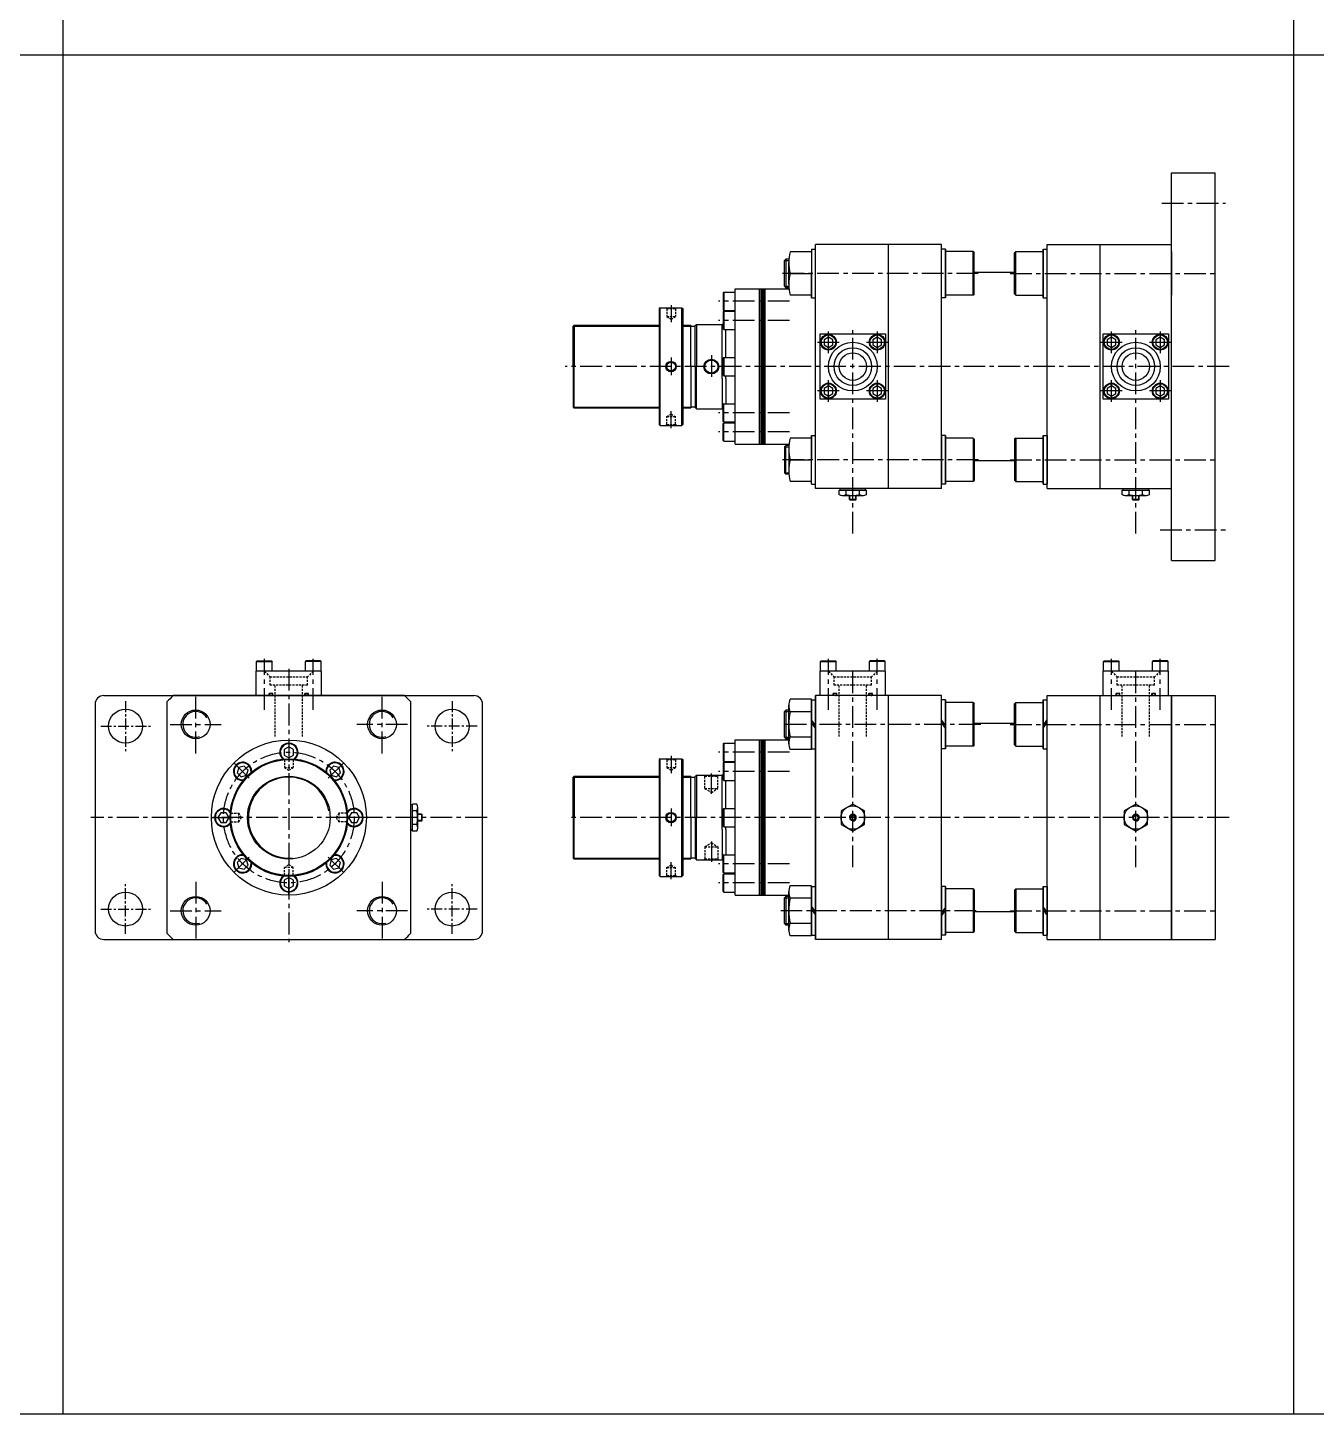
# Model space of a CAD drawing. Extents: x -819 to 9283, y 0 to 5329.
# Drawn here: x 2591 to 4071, y 0 to 1592 of the extents above; entities that cross this region are included whole.
import ezdxf

# ---------------------------------------------------------------- set-up
doc = ezdxf.new("R2010")
doc.units = 0
doc.header["$LTSCALE"] = 10
doc.header["$MEASUREMENT"] = 0
for name, pattern in [('CENTER', [2, 1.25, -0.25, 0.25, -0.25]), ('CENTERX2', [4, 2.5, -0.5, 0.5, -0.5]), ('HIDDEN', [0.375, 0.25, -0.125])]:
    doc.linetypes.add(name, pattern=pattern)
doc.layers.get('0').update_dxf_attribs({"linetype": 'CONTINUOUS'})
for name, color, linetype in [('CEN', 1, 'CENTERX2'), ('DIM', 2, 'CONTINUOUS'), ('ML', 7, 'CONTINUOUS')]:
    doc.layers.add(name, color=color, linetype=linetype)

msp = doc.modelspace()

# ---------------------------------------------------------------- linework, layer by layer
for p, q in [((2631.6, 0), (2631.6, 3163.8)), ((4044.8, 0), (4044.8, 3163.8)), ((9283.2, 1560.3), (0, 1560.3)), ((9283.2, 0), (0, 0))]:
    msp.add_line(p, q)
at = {"color": 7, "linetype": 'Continuous'}
for p, q in [((3522.7, 1055.8), (3522.7, 1060.9)), ((3522.7, 1060.9), (3529, 1060.9)), ((3523.7, 1060.9), (3523.7, 1062.9)), ((3523.7, 1062.9), (3552.9, 1062.9)), ((3525.9, 1054.9), (3550.7, 1054.9)), ((3529, 1060.9), (3553.9, 1060.9)), ((3530.5, 1055.8), (3530.5, 1060.9)), ((3534.3, 1055.1), (3534.3, 1055.1)), ((3534.3, 1050.4), (3534.3, 1054.9)), ((3542.3, 1050.4), (3542.3, 1054.9)), ((3546.1, 1055.8), (3546.1, 1060.9)), ((3552.9, 1060.9), (3552.9, 1062.9)), ((3553.9, 1055.8), (3553.9, 1060.9)), ((3847.7, 1055.8), (3847.7, 1060.9)), ((3847.7, 1060.9), (3854, 1060.9)), ((3848.7, 1060.9), (3848.7, 1062.9)), ((3848.7, 1062.9), (3877.9, 1062.9)), ((3850.9, 1054.9), (3875.7, 1054.9)), ((3854, 1060.9), (3878.9, 1060.9)), ((3855.5, 1055.8), (3855.5, 1060.9)), ((3859.3, 1055.1), (3859.3, 1055.1)), ((3859.3, 1050.4), (3859.3, 1054.9)), ((3867.3, 1050.4), (3867.3, 1054.9)), ((3871.1, 1055.8), (3871.1, 1060.9)), ((3877.9, 1060.9), (3877.9, 1062.9)), ((3878.9, 1055.8), (3878.9, 1060.9)), ((3534.3, 1050.4), (3534.8, 1049.9)), ((3542.3, 1050.4), (3534.3, 1050.4)), ((3534.8, 1049.9), (3541.8, 1049.9)), ((3542.3, 1050.4), (3541.8, 1049.9)), ((3859.3, 1050.4), (3859.8, 1049.9)), ((3867.3, 1050.4), (3859.3, 1050.4)), ((3859.8, 1049.9), (3866.8, 1049.9)), ((3867.3, 1050.4), (3866.8, 1049.9)), ((3037.6, 700.6), (3032.6, 700.6)), ((3032.6, 675.8), (3032.6, 700.6)), ((3030.6, 670.5), (3030.6, 699.6)), ((3032.6, 699.6), (3030.6, 699.6)), ((3037.6, 692.9), (3032.6, 692.9)), ((3038.6, 672.6), (3038.6, 697.5)), ((3043.1, 689.1), (3038.6, 689.1)), ((3043.1, 689.1), (3043.6, 688.6)), ((3043.1, 689.1), (3043.1, 681.1)), ((3043.6, 681.6), (3043.6, 688.6)), ((3032.6, 670.5), (3030.6, 670.5)), ((3037.6, 677.3), (3032.6, 677.3)), ((3032.6, 669.5), (3032.6, 675.8)), ((3037.6, 669.5), (3032.6, 669.5)), ((3038.3, 681.1), (3038.3, 681.1)), ((3043.1, 681.1), (3038.6, 681.1)), ((3043.1, 681.1), (3043.6, 681.6))]:
    msp.add_line(p, q, dxfattribs=at)
for points in [[(3524.8, 677.3), (3538.3, 669.5), (3551.8, 677.3), (3551.8, 692.9), (3538.3, 700.6), (3524.8, 692.9)], [(3849.8, 677.3), (3863.3, 669.5), (3876.8, 677.3), (3876.8, 692.9), (3863.3, 700.6), (3849.8, 692.9)], [(3536.8, 687.6), (3535.4, 685.1), (3536.8, 682.6), (3539.7, 682.6), (3541.2, 685.1), (3539.7, 687.6)], [(3861.8, 687.6), (3860.4, 685.1), (3861.8, 682.6), (3864.7, 682.6), (3866.2, 685.1), (3864.7, 687.6)]]:
    msp.add_lwpolyline(points, close=True, dxfattribs=at)
for centre, radius in [((3538.3, 685.1), 13.5), ((3538.3, 685.1), 3.5), ((3863.3, 685.1), 13.5), ((3863.3, 685.1), 3.5)]:
    msp.add_circle(centre, radius, dxfattribs=at)
for centre, radius, start, end in [((3525.9, 1060.5), 5.62, 235.6158, 270), ((3526.6, 1063.1), 8.22, 241.7006, 298.2994), ((3538.3, 1086.2), 31.3, 255.6172, 270.0141), ((3538.3, 1086.2), 31.3, 269.9859, 284.3828), ((3550, 1063.1), 8.22, 241.7006, 298.2994), ((3850.9, 1060.5), 5.62, 235.6158, 270), ((3851.6, 1063.1), 8.22, 241.7006, 298.2994), ((3863.3, 1086.2), 31.3, 255.6172, 270.0141), ((3863.3, 1086.2), 31.3, 269.9859, 284.3828), ((3875, 1063.1), 8.22, 241.7006, 298.2994), ((3030.4, 696.7), 8.22, 331.7006, 28.2994), ((3007.2, 685.1), 31.3, 359.9859, 14.3828), ((3007.2, 685), 31.3, 345.6172, 0.0141), ((3030.4, 673.4), 8.22, 331.7006, 28.2994), ((3033, 672.6), 5.62, 325.6158, 0)]:
    msp.add_arc(centre, radius, start, end, dxfattribs=at)
at = {"layer": 'CEN'}
for p, q in [((3893.1, 1390.4), (3966.2, 1390.4)), ((3682.4, 1309.9), (3455.8, 1309.9)), ((3718.8, 1309.9), (3958.3, 1309.9)), ((3329.5, 1273.6), (3329.5, 1254)), ((3465.5, 1277.9), (3384.1, 1277.9)), ((3465.5, 1255.9), (3384.1, 1255.9)), ((3510.3, 1218.4), (3510.3, 1243.3)), ((3538.3, 1011.1), (3538.3, 1244.6)), ((3566.3, 1243.3), (3566.3, 1218.4)), ((3835.3, 1218.4), (3835.3, 1243.3)), ((3863.3, 1011.1), (3863.3, 1244.6)), ((3891.3, 1243.3), (3891.3, 1218.4)), ((3497.8, 1230.9), (3522.7, 1230.9)), ((3553.8, 1230.9), (3578.7, 1230.9)), ((3822.8, 1230.9), (3847.7, 1230.9)), ((3878.8, 1230.9), (3903.7, 1230.9)), ((3329.5, 1213.4), (3329.5, 1193.1)), ((3375.8, 1216), (3375.8, 1189.7)), ((3970.3, 1202.9), (3208.1, 1202.9)), ((3510.3, 1162.4), (3510.3, 1187.3)), ((3566.3, 1187.3), (3566.3, 1162.4)), ((3835.3, 1162.4), (3835.3, 1187.3)), ((3891.3, 1187.3), (3891.3, 1162.4)), ((3522.7, 1174.9), (3497.8, 1174.9)), ((3578.7, 1174.9), (3553.8, 1174.9)), ((3847.7, 1174.9), (3822.8, 1174.9)), ((3903.7, 1174.9), (3878.8, 1174.9)), ((3329.5, 1132.1), (3329.5, 1151.7)), ((3465.5, 1149.8), (3384.1, 1149.8)), ((3465.5, 1127.9), (3384.1, 1127.9)), ((3682.5, 1095.9), (3455.8, 1095.9)), ((3718.8, 1095.9), (3958.3, 1095.9)), ((3891.1, 1015.4), (3966.2, 1015.4)), ((2862.6, 808.8), (2862.6, 867.4)), ((2918.6, 808.8), (2918.6, 867.4)), ((3510.3, 808.8), (3510.3, 867.4)), ((3566.3, 808.8), (3566.3, 867.4)), ((3835.3, 808.8), (3835.3, 867.4)), ((3891.3, 808.8), (3891.3, 867.4)), ((2890.6, 856), (2890.6, 542.1)), ((3538.3, 628), (3538.3, 856.4)), ((3863.3, 628), (3863.3, 856.4)), ((2783.6, 758.8), (2783.6, 825.3)), ((2997.6, 758.8), (2997.6, 825.3)), ((2754.3, 792.1), (2812.7, 792.1)), ((3026.9, 792.1), (2968.5, 792.1)), ((3685.2, 792.1), (3455.8, 792.1)), ((3718.8, 792.1), (3958.3, 792.1)), ((2890.6, 774.2), (2890.6, 745.9)), ((3329.5, 755.8), (3329.5, 736.2)), ((3465.5, 760.1), (3384.1, 760.1)), ((2827.5, 748.1), (2847.6, 728.1)), ((2953.6, 748.1), (2933.6, 728.1)), ((3375.8, 712.3), (3375.8, 735.8)), ((3465.5, 738.1), (3384.1, 738.1)), ((3118.2, 685.1), (2663.1, 685.1)), ((2801.4, 685.1), (2829.7, 685.1)), ((2979.7, 685.1), (2951.4, 685.1)), ((3970.3, 685.1), (3211.2, 685.1)), ((3329.5, 695.6), (3329.5, 675.3)), ((3375.8, 657.8), (3375.8, 634.3)), ((2827.5, 622), (2847.6, 642)), ((2953.6, 622), (2933.6, 642)), ((2890.6, 595.9), (2890.6, 624.2)), ((3329.5, 614.3), (3329.5, 633.9)), ((3465.5, 632), (3384.1, 632)), ((2783.6, 611.3), (2783.6, 544.8)), ((2997.6, 611.3), (2997.6, 544.8)), ((3465.5, 610.1), (3384.1, 610.1)), ((2754.3, 578.1), (2812.7, 578.1)), ((3026.9, 578.1), (2968.5, 578.1)), ((3680, 578.1), (3455.8, 578.1)), ((3718.8, 578.1), (3958.3, 578.1))]:
    msp.add_line(p, q, dxfattribs=at)
at = {"layer": 'CEN', "color": 7}
for p, q in [((3464.8, 1326.4), (3461.5, 1326.4)), ((3464.8, 1293.4), (3461.5, 1293.4)), ((3464.8, 1112.4), (3461.5, 1112.4)), ((3464.8, 1079.4), (3461.5, 1079.4)), ((3464.8, 808.6), (3461.5, 808.6)), ((3464.8, 775.6), (3461.5, 775.6)), ((3464.8, 594.6), (3461.5, 594.6)), ((3464.8, 561.6), (3461.5, 561.6))]:
    msp.add_line(p, q, dxfattribs=at)
at = {"layer": 'CEN'}
msp.add_circle((2890.6, 685.1), 75, dxfattribs=at)
at = {"layer": 'DIM'}
for p, q in [((3459.8, 1324.6), (3464.8, 1324.6)), ((3459.8, 1295.1), (3464.8, 1295.1)), ((3217.3, 1249.4), (3316, 1249.4)), ((3217.3, 1249.4), (3316, 1249.4)), ((3343, 1249.4), (3352.3, 1249.4)), ((3343, 1249.4), (3352.3, 1249.4)), ((3217.3, 1156.4), (3316, 1156.4)), ((3217.3, 1156.4), (3316, 1156.4)), ((3343, 1156.4), (3352.3, 1156.4)), ((3343, 1156.4), (3352.3, 1156.4)), ((3459.8, 1110.6), (3464.8, 1110.6)), ((3459.8, 1081.1), (3464.8, 1081.1)), ((3459.8, 806.8), (3464.8, 806.8)), ((3459.8, 777.3), (3464.8, 777.3)), ((3217.3, 731.6), (3316, 731.6)), ((3217.3, 731.6), (3316, 731.6)), ((3343, 731.6), (3352.3, 731.6)), ((3343, 731.6), (3352.3, 731.6)), ((3217.3, 638.6), (3316, 638.6)), ((3217.3, 638.6), (3316, 638.6)), ((3343, 638.6), (3352.3, 638.6)), ((3343, 638.6), (3352.3, 638.6)), ((3459.8, 592.8), (3464.8, 592.8)), ((3459.8, 563.3), (3464.8, 563.3))]:
    msp.add_line(p, q, dxfattribs=at)
for centre, radius, start, end in [((2783.6, 792.1), 14.8, 30.0879, 288.0112), ((2997.6, 792.1), 14.8, 30.0879, 288.0112), ((2890.6, 685.1), 46.5, 9.6523, 274.7273), ((2783.6, 578.1), 14.8, 30.0879, 288.0112), ((2997.6, 578.1), 14.8, 30.0879, 288.0112)]:
    msp.add_arc(centre, radius, start, end, dxfattribs=at)
at = {"layer": 'ML'}
for p, q in [((3904.3, 1425.4), (3954.3, 1425.4)), ((3904.3, 980.4), (3904.3, 1425.4)), ((3954.3, 980.4), (3954.3, 1425.4)), ((3490.8, 1337.9), (3490.8, 1281.9)), ((3490.8, 1337.9), (3495.3, 1337.9)), ((3495.3, 1062.9), (3495.3, 1342.9)), ((3495.3, 1062.9), (3495.3, 1342.9)), ((3495.3, 1062.9), (3495.3, 1342.9)), ((3579.3, 1062.9), (3579.3, 1342.9)), ((3640.3, 1062.9), (3640.3, 1342.9)), ((3640.3, 1281.9), (3640.3, 1337.9)), ((3644.8, 1337.9), (3640.3, 1337.9)), ((3644.8, 1281.9), (3644.8, 1337.9)), ((3644.8, 1337.9), (3644.8, 1281.9)), ((3756.8, 1281.9), (3756.8, 1337.9)), ((3756.8, 1337.9), (3756.8, 1281.9)), ((3756.8, 1337.9), (3761.3, 1337.9)), ((3761.3, 1342.9), (3904.3, 1342.9)), ((3761.3, 1062.9), (3761.3, 1342.9)), ((3761.3, 1281.9), (3761.3, 1337.9)), ((3822.3, 1062.9), (3822.3, 1342.9)), ((3904.3, 1062.9), (3904.3, 1342.9)), ((3904.3, 1062.9), (3904.3, 1342.9)), ((3461.5, 1326.4), (3459.8, 1324.6)), ((3459.8, 1295.1), (3459.8, 1324.6)), ((3459.8, 1297.4), (3459.8, 1322.3)), ((3461.5, 1326.4), (3461.5, 1293.4)), ((3464.8, 1297.4), (3464.8, 1322.3)), ((3490.8, 1334.8), (3466.2, 1334.8)), ((3676.3, 1334.9), (3644.8, 1334.9)), ((3676.3, 1284.9), (3676.3, 1334.9)), ((3676.3, 1334.9), (3677.8, 1333.4)), ((3677.8, 1333.4), (3676.3, 1334.9)), ((3677.8, 1286.4), (3677.8, 1333.4)), ((3725.3, 1334.9), (3723.8, 1333.4)), ((3723.8, 1333.4), (3725.3, 1334.9)), ((3723.8, 1286.4), (3723.8, 1333.4)), ((3725.3, 1284.9), (3725.3, 1334.9)), ((3725.3, 1334.9), (3756.8, 1334.9)), ((3466.2, 1309.9), (3490.8, 1309.9)), ((3490.8, 1281.9), (3490.8, 1309.9)), ((3723.8, 1311), (3677.8, 1311)), ((3403.3, 1113.7), (3403.3, 1292)), ((3403.3, 1292), (3465, 1292)), ((3431.3, 1113.7), (3431.3, 1292)), ((3432.9, 1113.7), (3432.9, 1292)), ((3434.5, 1113.7), (3434.5, 1292)), ((3436.1, 1113.7), (3436.1, 1292)), ((3437.7, 1113.7), (3437.7, 1292)), ((3459.8, 1295.1), (3461.5, 1293.4)), ((3390, 1288.4), (3389.3, 1287.7)), ((3389.3, 1287.7), (3389.3, 1268.1)), ((3390, 1288.4), (3403.3, 1288.4)), ((3390, 1288.4), (3390, 1267.4)), ((3490.8, 1284.9), (3466.2, 1284.9)), ((3490.8, 1281.9), (3495.3, 1281.9)), ((3644.8, 1281.9), (3640.3, 1281.9)), ((3676.3, 1284.9), (3644.8, 1284.9)), ((3677.8, 1286.4), (3676.3, 1284.9)), ((3676.3, 1284.9), (3677.8, 1286.4)), ((3723.8, 1286.4), (3725.3, 1284.9)), ((3725.3, 1284.9), (3723.8, 1286.4)), ((3725.3, 1284.9), (3756.8, 1284.9)), ((3756.8, 1281.9), (3761.3, 1281.9)), ((3317, 1270.4), (3316, 1269.4)), ((3316, 1269.4), (3316, 1136.4)), ((3317, 1135.4), (3317, 1270.4)), ((3317, 1270.4), (3342, 1270.4)), ((3342, 1135.4), (3342, 1270.4)), ((3342, 1270.4), (3343, 1269.4)), ((3343, 1269.4), (3343, 1136.4)), ((3390, 1267.4), (3389.3, 1268.1)), ((3390, 1266.4), (3389.3, 1265.7)), ((3389.3, 1265.7), (3389.3, 1246.1)), ((3390, 1267.4), (3403.3, 1267.4)), ((3390, 1266.4), (3403.3, 1266.4)), ((3390, 1266.4), (3390, 1245.4)), ((3217.3, 1249.4), (3218.3, 1250.4)), ((3217.3, 1249.4), (3218.3, 1250.4)), ((3217.3, 1202.9), (3217.3, 1249.4)), ((3217.3, 1202.9), (3217.3, 1249.4)), ((3218.3, 1250.4), (3316, 1250.4)), ((3218.3, 1250.4), (3218.3, 1202.9)), ((3218.3, 1250.4), (3316, 1250.4)), ((3218.3, 1250.4), (3218.3, 1202.9)), ((3343, 1250.4), (3352.3, 1250.4)), ((3343, 1250.4), (3352.3, 1250.4)), ((3352.3, 1202.9), (3352.3, 1250.4)), ((3352.3, 1202.9), (3352.3, 1250.4)), ((3352.3, 1249.3), (3357.3, 1249.3)), ((3352.3, 1249.3), (3357.3, 1249.3)), ((3357.3, 1249.9), (3358.8, 1251.4)), ((3357.3, 1202.9), (3357.3, 1249.9)), ((3358.8, 1251.4), (3388.3, 1251.4)), ((3358.8, 1251.4), (3358.8, 1202.9)), ((3389.3, 1251.7), (3388.3, 1251.4)), ((3388.3, 1189.2), (3388.3, 1251.4)), ((3390, 1245.4), (3389.3, 1246.1)), ((3390, 1245.4), (3403.3, 1245.4)), ((3392.3, 1213.4), (3392.3, 1245.4)), ((3500.8, 1165.4), (3500.8, 1240.4)), ((3500.8, 1240.4), (3575.8, 1240.4)), ((3575.8, 1240.4), (3575.8, 1165.4)), ((3825.8, 1165.4), (3825.8, 1240.4)), ((3825.8, 1240.4), (3900.8, 1240.4)), ((3900.8, 1240.4), (3900.8, 1165.4)), ((3390, 1213.4), (3389.3, 1212.7)), ((3389.3, 1212.7), (3389.3, 1193.1)), ((3390, 1213.4), (3403.3, 1213.4)), ((3390, 1213.4), (3390, 1192.4)), ((3217.3, 1202.9), (3217.3, 1156.4)), ((3217.3, 1202.9), (3217.3, 1156.4)), ((3218.3, 1155.4), (3218.3, 1202.9)), ((3218.3, 1155.4), (3218.3, 1202.9)), ((3352.3, 1202.9), (3352.3, 1155.4)), ((3352.3, 1202.9), (3352.3, 1155.4)), ((3357.3, 1202.9), (3357.3, 1155.9)), ((3357.3, 1202.9), (3357.3, 1155.9)), ((3358.8, 1154.4), (3358.8, 1202.9)), ((3388.3, 1189.2), (3388.3, 1154.4)), ((3390, 1192.4), (3389.3, 1193.1)), ((3390, 1192.4), (3403.3, 1192.4)), ((3392.3, 1189.2), (3392.3, 1192.4)), ((3392.3, 1189.2), (3392.3, 1160.3)), ((3575.8, 1165.4), (3500.8, 1165.4)), ((3900.8, 1165.4), (3825.8, 1165.4)), ((3217.3, 1156.4), (3218.3, 1155.4)), ((3217.3, 1156.4), (3218.3, 1155.4)), ((3218.3, 1155.4), (3316, 1155.4)), ((3218.3, 1155.4), (3316, 1155.4)), ((3343, 1155.4), (3352.3, 1155.4)), ((3343, 1155.4), (3352.3, 1155.4)), ((3352.3, 1156.5), (3357.3, 1156.5)), ((3352.3, 1156.5), (3357.3, 1156.5)), ((3357.3, 1155.9), (3358.8, 1154.4)), ((3358.8, 1154.4), (3388.3, 1154.4)), ((3389.3, 1154), (3388.3, 1154.4)), ((3390, 1160.3), (3389.3, 1159.6)), ((3389.3, 1140), (3389.3, 1159.6)), ((3390, 1139.3), (3390, 1160.3)), ((3390, 1160.3), (3403.3, 1160.3)), ((3317, 1135.4), (3316, 1136.4)), ((3317, 1135.4), (3342, 1135.4)), ((3342, 1135.4), (3343, 1136.4)), ((3390, 1139.3), (3389.3, 1140)), ((3390, 1138.4), (3389.3, 1137.7)), ((3389.3, 1118.1), (3389.3, 1137.7)), ((3390, 1139.3), (3403.3, 1139.3)), ((3390, 1117.4), (3390, 1138.4)), ((3390, 1138.4), (3403.3, 1138.4)), ((3390, 1117.4), (3389.3, 1118.1)), ((3390, 1117.4), (3403.3, 1117.4)), ((3490.8, 1120.8), (3466.2, 1120.8)), ((3490.8, 1123.9), (3490.8, 1095.9)), ((3490.8, 1067.9), (3490.8, 1123.9)), ((3490.8, 1123.9), (3495.3, 1123.9)), ((3640.3, 1123.9), (3640.3, 1067.9)), ((3644.8, 1123.9), (3640.3, 1123.9)), ((3644.8, 1123.9), (3644.8, 1067.9)), ((3644.8, 1067.9), (3644.8, 1123.9)), ((3676.3, 1120.9), (3644.8, 1120.9)), ((3676.3, 1120.9), (3676.3, 1070.9)), ((3677.8, 1119.4), (3676.3, 1120.9)), ((3676.3, 1120.9), (3677.8, 1119.4)), ((3677.8, 1119.4), (3677.8, 1072.4)), ((3723.8, 1119.4), (3725.3, 1120.9)), ((3725.3, 1120.9), (3723.8, 1119.4)), ((3723.8, 1119.4), (3723.8, 1072.4)), ((3725.3, 1120.9), (3725.3, 1070.9)), ((3725.3, 1120.9), (3756.8, 1120.9)), ((3756.8, 1123.9), (3756.8, 1067.9)), ((3756.8, 1067.9), (3756.8, 1123.9)), ((3756.8, 1123.9), (3761.3, 1123.9)), ((3761.3, 1123.9), (3761.3, 1067.9)), ((3403.3, 1113.7), (3465, 1113.7)), ((3459.8, 1110.6), (3461.5, 1112.4)), ((3459.8, 1110.6), (3459.8, 1081.1)), ((3459.8, 1108.3), (3459.8, 1083.4)), ((3461.5, 1079.4), (3461.5, 1112.4)), ((3464.8, 1108.3), (3464.8, 1083.4)), ((3466.2, 1095.9), (3490.8, 1095.9)), ((3723.8, 1094.7), (3677.8, 1094.7)), ((3461.5, 1079.4), (3459.8, 1081.1)), ((3490.8, 1070.9), (3466.2, 1070.9)), ((3490.8, 1067.9), (3495.3, 1067.9)), ((3644.8, 1067.9), (3640.3, 1067.9)), ((3676.3, 1070.9), (3644.8, 1070.9)), ((3676.3, 1070.9), (3677.8, 1072.4)), ((3677.8, 1072.4), (3676.3, 1070.9)), ((3725.3, 1070.9), (3723.8, 1072.4)), ((3723.8, 1072.4), (3725.3, 1070.9)), ((3725.3, 1070.9), (3756.8, 1070.9)), ((3756.8, 1067.9), (3761.3, 1067.9)), ((3761.3, 1062.9), (3904.3, 1062.9)), ((3761.3, 1062.9), (3904.3, 1062.9)), ((3904.3, 980.4), (3954.3, 980.4)), ((2854.3, 865.1), (2853.6, 864.4)), ((2853.6, 864.4), (2871.6, 864.4)), ((2853.6, 853.1), (2853.6, 864.4)), ((2854.3, 865.1), (2870.9, 865.1)), ((2870.9, 865.1), (2871.6, 864.4)), ((2871.6, 853.1), (2871.6, 864.4)), ((2910.3, 865.1), (2909.6, 864.4)), ((2927.6, 864.4), (2909.6, 864.4)), ((2909.6, 853.1), (2909.6, 864.4)), ((2926.9, 865.1), (2910.3, 865.1)), ((2926.9, 865.1), (2927.6, 864.4)), ((2927.6, 853.1), (2927.6, 864.4)), ((3502, 865.1), (3501.3, 864.4)), ((3501.3, 864.4), (3519.3, 864.4)), ((3501.3, 853.1), (3501.3, 864.4)), ((3502, 865.1), (3518.6, 865.1)), ((3518.6, 865.1), (3519.3, 864.4)), ((3519.3, 853.1), (3519.3, 864.4)), ((3558, 865.1), (3557.3, 864.4)), ((3557.3, 853.1), (3557.3, 864.4)), ((3575.3, 864.4), (3557.3, 864.4)), ((3574.6, 865.1), (3558, 865.1)), ((3574.6, 865.1), (3575.3, 864.4)), ((3575.3, 853.1), (3575.3, 864.4)), ((3827, 865.1), (3826.3, 864.4)), ((3826.3, 864.4), (3844.3, 864.4)), ((3826.3, 853.1), (3826.3, 864.4)), ((3827, 865.1), (3843.6, 865.1)), ((3843.6, 865.1), (3844.3, 864.4)), ((3844.3, 853.1), (3844.3, 864.4)), ((3883, 865.1), (3882.3, 864.4)), ((3900.3, 864.4), (3882.3, 864.4)), ((3882.3, 853.1), (3882.3, 864.4)), ((3899.6, 865.1), (3883, 865.1)), ((3899.6, 865.1), (3900.3, 864.4)), ((3900.3, 853.1), (3900.3, 864.4)), ((2853.1, 825.1), (2853.1, 853.1)), ((2928.1, 825.1), (2928.1, 853.1)), ((3500.8, 825.1), (3500.8, 853.1)), ((3575.8, 825.1), (3575.8, 853.1)), ((3825.8, 825.1), (3825.8, 853.1)), ((3900.8, 825.1), (3900.8, 853.1)), ((2668.1, 815.1), (2668.1, 555.1)), ((2678.1, 825.1), (3103.1, 825.1)), ((2750.6, 817.9), (2750.6, 552.2)), ((3023.4, 825.1), (2757.7, 825.1)), ((3030.6, 552.2), (3030.6, 817.9)), ((3113.1, 555.1), (3113.1, 815.1)), ((3464.8, 769.8), (3464.8, 814.3)), ((3490.8, 820.9), (3466.2, 820.9)), ((3490.8, 763.2), (3490.8, 820.9)), ((3490.8, 820.1), (3490.8, 764.1)), ((3490.8, 820.1), (3495.3, 820.1)), ((3495.3, 545.1), (3495.3, 825.1)), ((3495.3, 825.1), (3495.3, 545.1)), ((3495.3, 764.1), (3495.3, 820.1)), ((3579.3, 545.1), (3579.3, 825.1)), ((3640.3, 545.1), (3640.3, 825.1)), ((3640.3, 764.1), (3640.3, 820.1)), ((3644.8, 820.1), (3640.3, 820.1)), ((3644.8, 764.1), (3644.8, 820.1)), ((3644.8, 820.1), (3644.8, 764.1)), ((3676.3, 817.1), (3644.8, 817.1)), ((3676.3, 767.1), (3676.3, 817.1)), ((3676.3, 817.1), (3677.8, 815.6)), ((3677.8, 815.6), (3676.3, 817.1)), ((3677.8, 768.6), (3677.8, 815.6)), ((3725.3, 817.1), (3723.8, 815.6)), ((3723.8, 815.6), (3725.3, 817.1)), ((3723.8, 768.6), (3723.8, 815.6)), ((3725.3, 767.1), (3725.3, 817.1)), ((3725.3, 817.1), (3756.8, 817.1)), ((3756.8, 764.1), (3756.8, 820.1)), ((3756.8, 820.1), (3756.8, 764.1)), ((3756.8, 820.1), (3761.3, 820.1)), ((3761.3, 825.1), (3904.3, 825.1)), ((3761.3, 545.1), (3761.3, 825.1)), ((3761.3, 545.1), (3761.3, 825.1)), ((3761.3, 764.1), (3761.3, 820.1)), ((3822.3, 545.1), (3822.3, 825.1)), ((3904.3, 545.1), (3904.3, 825.1)), ((3904.3, 545.1), (3904.3, 825.1)), ((3904.3, 825.1), (3904.3, 545.1)), ((3904.3, 825.1), (3954.3, 825.1)), ((3904.3, 764.1), (3904.3, 820.1)), ((3954.3, 825.1), (3954.3, 545.1)), ((3461.5, 808.6), (3459.8, 806.8)), ((3459.8, 777.3), (3459.8, 806.8)), ((3461.5, 808.6), (3461.5, 775.6)), ((3490.8, 806.5), (3466.2, 806.5)), ((3495.3, 790.9), (3490.8, 797.3)), ((3644.8, 790.9), (3640.3, 797.3)), ((3756.8, 790.9), (3761.3, 797.3)), ((3495.3, 787.9), (3490.8, 794.3)), ((3644.8, 787.9), (3640.3, 794.3)), ((3723.8, 793.2), (3677.8, 793.2)), ((3756.8, 787.9), (3761.3, 794.3)), ((3390, 770.6), (3389.3, 769.9)), ((3389.3, 769.9), (3389.3, 750.3)), ((3390, 770.6), (3403.3, 770.6)), ((3390, 770.6), (3390, 749.6)), ((3403.3, 595.9), (3403.3, 774.2)), ((3403.3, 774.2), (3464.8, 774.2)), ((3431.3, 595.9), (3431.3, 774.2)), ((3432.9, 595.9), (3432.9, 774.2)), ((3434.5, 595.9), (3434.5, 774.2)), ((3436.1, 595.9), (3436.1, 774.2)), ((3437.7, 595.9), (3437.7, 774.2)), ((3459.8, 777.3), (3461.5, 775.6)), ((3490.8, 777.6), (3466.2, 777.6)), ((3676.3, 767.1), (3644.8, 767.1)), ((3677.8, 768.6), (3676.3, 767.1)), ((3676.3, 767.1), (3677.8, 768.6)), ((3723.8, 768.6), (3725.3, 767.1)), ((3725.3, 767.1), (3723.8, 768.6)), ((3725.3, 767.1), (3756.8, 767.1)), ((3317, 752.6), (3316, 751.6)), ((3316, 751.6), (3316, 618.6)), ((3317, 617.6), (3317, 752.6)), ((3317, 752.6), (3342, 752.6)), ((3342, 617.6), (3342, 752.6)), ((3342, 752.6), (3343, 751.6)), ((3343, 751.6), (3343, 618.6)), ((3390, 749.6), (3389.3, 750.3)), ((3390, 748.6), (3389.3, 747.9)), ((3390, 749.6), (3403.3, 749.6)), ((3390, 748.6), (3403.3, 748.6)), ((3390, 748.6), (3390, 727.6)), ((3490.8, 763.2), (3466.2, 763.2)), ((3490.8, 764.1), (3495.3, 764.1)), ((3644.8, 764.1), (3640.3, 764.1)), ((3756.8, 764.1), (3761.3, 764.1)), ((3217.3, 731.6), (3218.3, 732.6)), ((3217.3, 731.6), (3218.3, 732.6)), ((3218.3, 732.6), (3316, 732.6)), ((3218.3, 732.6), (3218.3, 685.1)), ((3218.3, 732.6), (3316, 732.6)), ((3218.3, 732.6), (3218.3, 685.1)), ((3343, 732.6), (3352.3, 732.6)), ((3343, 732.6), (3352.3, 732.6)), ((3352.3, 685.1), (3352.3, 732.6)), ((3352.3, 685.1), (3352.3, 732.6)), ((3357.3, 732.1), (3358.8, 733.6)), ((3358.8, 733.6), (3388.3, 733.6)), ((3358.8, 733.6), (3358.8, 685.1)), ((3389.3, 733.9), (3388.3, 733.6)), ((3388.3, 671.4), (3388.3, 733.6)), ((3389.3, 747.9), (3389.3, 728.3)), ((3217.3, 685.1), (3217.3, 731.6)), ((3217.3, 685.1), (3217.3, 731.6)), ((3352.3, 731.5), (3357.3, 731.5)), ((3352.3, 731.5), (3357.3, 731.5)), ((3357.3, 685.1), (3357.3, 732.1)), ((3390, 727.6), (3389.3, 728.3)), ((3390, 727.6), (3403.3, 727.6)), ((3392.3, 695.6), (3392.3, 727.6)), ((3217.3, 685.1), (3217.3, 638.6)), ((3217.3, 685.1), (3217.3, 638.6)), ((3218.3, 637.6), (3218.3, 685.1)), ((3218.3, 637.6), (3218.3, 685.1)), ((3352.3, 685.1), (3352.3, 637.6)), ((3352.3, 685.1), (3352.3, 637.6)), ((3357.3, 685.1), (3357.3, 638.1)), ((3357.3, 685.1), (3357.3, 638.1)), ((3358.8, 636.6), (3358.8, 685.1)), ((3390, 695.6), (3389.3, 694.9)), ((3389.3, 694.9), (3389.3, 675.3)), ((3390, 695.6), (3403.3, 695.6)), ((3390, 695.6), (3390, 674.6)), ((3388.3, 671.4), (3388.3, 636.6)), ((3390, 674.6), (3389.3, 675.3)), ((3390, 674.6), (3403.3, 674.6)), ((3392.3, 671.4), (3392.3, 674.6)), ((3392.3, 671.4), (3392.3, 642.5)), ((3217.3, 638.6), (3218.3, 637.6)), ((3217.3, 638.6), (3218.3, 637.6)), ((3218.3, 637.6), (3316, 637.6)), ((3218.3, 637.6), (3316, 637.6)), ((3343, 637.6), (3352.3, 637.6)), ((3343, 637.6), (3352.3, 637.6)), ((3352.3, 638.7), (3357.3, 638.7)), ((3352.3, 638.7), (3357.3, 638.7)), ((3357.3, 638.1), (3358.8, 636.6)), ((3390, 642.5), (3389.3, 641.8)), ((3389.3, 622.2), (3389.3, 641.8)), ((3390, 621.5), (3390, 642.5)), ((3390, 642.5), (3403.3, 642.5)), ((3358.8, 636.6), (3388.3, 636.6)), ((3389.3, 636.2), (3388.3, 636.6)), ((3390, 621.5), (3389.3, 622.2)), ((3390, 621.5), (3403.3, 621.5)), ((3317, 617.6), (3316, 618.6)), ((3317, 617.6), (3342, 617.6)), ((3342, 617.6), (3343, 618.6)), ((3390, 620.6), (3389.3, 619.9)), ((3389.3, 600.3), (3389.3, 619.9)), ((3390, 599.6), (3390, 620.6)), ((3390, 620.6), (3403.3, 620.6)), ((3490.8, 606.9), (3466.2, 606.9)), ((3490.8, 549.2), (3490.8, 606.9)), ((3490.8, 606.1), (3490.8, 550.1)), ((3490.8, 606.1), (3495.3, 606.1)), ((3495.3, 550.1), (3495.3, 606.1)), ((3640.3, 606.1), (3640.3, 550.1)), ((3644.8, 606.1), (3640.3, 606.1)), ((3644.8, 606.1), (3644.8, 550.1)), ((3644.8, 550.1), (3644.8, 606.1)), ((3756.8, 606.1), (3756.8, 550.1)), ((3756.8, 550.1), (3756.8, 606.1)), ((3756.8, 606.1), (3761.3, 606.1)), ((3761.3, 606.1), (3761.3, 550.1)), ((3390, 599.6), (3389.3, 600.3)), ((3390, 599.6), (3403.3, 599.6)), ((3403.3, 595.9), (3464.8, 595.9)), ((3461.5, 594.6), (3459.8, 592.8)), ((3459.8, 563.3), (3459.8, 592.8)), ((3461.5, 594.6), (3461.5, 561.6)), ((3464.8, 555.8), (3464.8, 600.3)), ((3490.8, 592.5), (3466.2, 592.5)), ((3676.3, 603.1), (3644.8, 603.1)), ((3676.3, 603.1), (3676.3, 553.1)), ((3677.8, 601.6), (3676.3, 603.1)), ((3676.3, 603.1), (3677.8, 601.6)), ((3677.8, 601.6), (3677.8, 554.6)), ((3723.8, 601.6), (3725.3, 603.1)), ((3725.3, 603.1), (3723.8, 601.6)), ((3723.8, 601.6), (3723.8, 554.6)), ((3725.3, 603.1), (3725.3, 553.1)), ((3725.3, 603.1), (3756.8, 603.1)), ((3495.3, 576.9), (3490.8, 583.3)), ((3495.3, 573.9), (3490.8, 580.3)), ((3644.8, 582.2), (3640.3, 575.8)), ((3644.8, 579.2), (3640.3, 572.8)), ((3723.8, 576.9), (3677.8, 576.9)), ((3756.8, 582.2), (3761.3, 575.8)), ((3756.8, 579.2), (3761.3, 572.8)), ((3459.8, 563.3), (3461.5, 561.6)), ((3490.8, 563.6), (3466.2, 563.6)), ((2678.1, 545.1), (3103.1, 545.1)), ((2757.7, 545.1), (3023.4, 545.1)), ((3490.8, 549.2), (3466.2, 549.2)), ((3490.8, 550.1), (3495.3, 550.1)), ((3570.2, 545.1), (3495.3, 545.1)), ((3644.8, 550.1), (3640.3, 550.1)), ((3676.3, 553.1), (3644.8, 553.1)), ((3676.3, 553.1), (3677.8, 554.6)), ((3677.8, 554.6), (3676.3, 553.1)), ((3725.3, 553.1), (3723.8, 554.6)), ((3723.8, 554.6), (3725.3, 553.1)), ((3725.3, 553.1), (3756.8, 553.1)), ((3756.8, 550.1), (3761.3, 550.1)), ((3761.3, 545.1), (3904.3, 545.1)), ((3904.3, 545.1), (3954.3, 545.1))]:
    msp.add_line(p, q, dxfattribs=at)
at = {"layer": 'ML', "color": 7}
for p, q in [((3640.3, 1342.9), (3495.3, 1342.9)), ((3640.3, 1062.9), (3495.3, 1062.9)), ((2928.1, 853.1), (2853.1, 853.1)), ((3575.8, 853.1), (3500.8, 853.1)), ((3900.8, 853.1), (3825.8, 853.1)), ((3640.3, 825.1), (3495.3, 825.1)), ((3640.3, 545.1), (3495.3, 545.1))]:
    msp.add_line(p, q, dxfattribs=at)
at = {"layer": 'ML', "color": 4}
for p, q in [((3904.3, 1334.9), (3904.3, 1284.9)), ((3904.3, 1070.9), (3904.3, 1120.9)), ((3904.3, 603.1), (3904.3, 586))]:
    msp.add_line(p, q, dxfattribs=at)
at = {"layer": 'ML', "color": 2, "linetype": 'HIDDEN'}
for p, q in [((3324.5, 1269.4), (3323.5, 1270.4)), ((3324.5, 1269.4), (3334.5, 1269.4)), ((3324.5, 1269.4), (3324.5, 1260.4)), ((3324.5, 1260.4), (3334.5, 1260.4)), ((3324.5, 1260.4), (3329.5, 1257.2)), ((3329.5, 1257.2), (3334.5, 1260.4)), ((3334.5, 1269.4), (3335.5, 1270.4)), ((3334.5, 1269.4), (3334.5, 1260.4)), ((3324.5, 1145.4), (3329.5, 1148.5)), ((3329.5, 1148.5), (3334.5, 1145.4)), ((3324.5, 1136.4), (3323.5, 1135.4)), ((3324.5, 1145.4), (3334.5, 1145.4)), ((3324.5, 1136.4), (3324.5, 1145.4)), ((3324.5, 1136.4), (3334.5, 1136.4)), ((3334.5, 1136.4), (3334.5, 1145.4)), ((3334.5, 1136.4), (3335.5, 1135.4)), ((2862.6, 853.1), (2869, 846.7)), ((2869, 846.7), (2912.2, 846.7)), ((2869, 837.1), (2869, 846.7)), ((2918.6, 853.1), (2912.2, 846.7)), ((2912.2, 837.1), (2912.2, 846.7)), ((3510.3, 853.1), (3516.7, 846.7)), ((3516.7, 837.1), (3516.7, 846.7)), ((3516.7, 846.7), (3559.9, 846.7)), ((3566.3, 853.1), (3559.9, 846.7)), ((3559.9, 837.1), (3559.9, 846.7)), ((3835.3, 853.1), (3841.7, 846.7)), ((3841.7, 846.7), (3884.9, 846.7)), ((3841.7, 837.1), (3841.7, 846.7)), ((3891.3, 853.1), (3884.9, 846.7)), ((3884.9, 837.1), (3884.9, 846.7)), ((2912.2, 837.1), (2869, 837.1)), ((2874.8, 778), (2874.8, 837.1)), ((2906.3, 778), (2906.3, 837.1)), ((3559.9, 837.1), (3516.7, 837.1)), ((3522.5, 778), (3522.5, 837.1)), ((3554, 778), (3554, 837.1)), ((3884.9, 837.1), (3841.7, 837.1)), ((3847.5, 778), (3847.5, 837.1)), ((3879, 778), (3879, 837.1)), ((2872.1, 827.5), (2868.1, 827.5)), ((2868.1, 825.1), (2868.1, 827.5)), ((2872.1, 825.1), (2872.1, 827.5)), ((2909.1, 825.1), (2909.1, 827.5)), ((2909.1, 827.5), (2913.1, 827.5)), ((2913.1, 827.5), (2909.1, 827.5)), ((2909.1, 825.1), (2909.1, 827.5)), ((2913.1, 825.1), (2913.1, 827.5)), ((2913.1, 825.1), (2913.1, 827.5)), ((3515.8, 825.1), (3515.8, 827.5)), ((3519.8, 827.5), (3515.8, 827.5)), ((3519.8, 825.1), (3519.8, 827.5)), ((3556.8, 825.1), (3556.8, 827.5)), ((3560.8, 827.5), (3556.8, 827.5)), ((3556.8, 827.5), (3560.8, 827.5)), ((3556.8, 825.1), (3556.8, 827.5)), ((3560.8, 825.1), (3560.8, 827.5)), ((3560.8, 825.1), (3560.8, 827.5)), ((3844.8, 827.5), (3840.8, 827.5)), ((3840.8, 825.1), (3840.8, 827.5)), ((3844.8, 825.1), (3844.8, 827.5)), ((3881.8, 825.1), (3881.8, 827.5)), ((3881.8, 827.5), (3885.8, 827.5)), ((3885.8, 827.5), (3881.8, 827.5)), ((3881.8, 825.1), (3881.8, 827.5)), ((3885.8, 825.1), (3885.8, 827.5)), ((3885.8, 825.1), (3885.8, 827.5)), ((2885.6, 751.6), (2884.8, 752.3)), ((2885.6, 751.6), (2885.6, 742.6)), ((2885.6, 751.6), (2895.6, 751.6)), ((2895.6, 751.6), (2896.3, 752.3)), ((2895.6, 751.6), (2895.6, 742.6)), ((3324.5, 751.6), (3323.5, 752.6)), ((3324.5, 751.6), (3334.5, 751.6)), ((3324.5, 751.6), (3324.5, 742.6)), ((3334.5, 751.6), (3335.5, 752.6)), ((3334.5, 751.6), (3334.5, 742.6)), ((2885.6, 742.6), (2895.6, 742.6)), ((2885.6, 742.6), (2890.6, 739.4)), ((2890.6, 739.4), (2895.6, 742.6)), ((3324.5, 742.6), (3334.5, 742.6)), ((3324.5, 742.6), (3329.5, 739.4)), ((3329.5, 739.4), (3334.5, 742.6)), ((3368.3, 732.6), (3367.3, 733.6)), ((3368.3, 718.6), (3368.3, 732.6)), ((3368.3, 732.6), (3383.3, 732.6)), ((3383.3, 732.6), (3384.3, 733.6)), ((3383.3, 718.6), (3383.3, 732.6)), ((3368.3, 718.6), (3383.3, 718.6)), ((3368.3, 718.6), (3375.8, 713.8)), ((3375.8, 713.8), (3383.3, 718.6)), ((2824.1, 690.1), (2823.3, 690.8)), ((2824.1, 690.1), (2833.1, 690.1)), ((2824.1, 680.1), (2824.1, 690.1)), ((2836.2, 685.1), (2833.1, 690.1)), ((2833.1, 680.1), (2833.1, 690.1)), ((2833.1, 680.1), (2836.2, 685.1)), ((2948.1, 690.1), (2944.9, 685.1)), ((2944.9, 685.1), (2948.1, 680.1)), ((2957.1, 690.1), (2948.1, 690.1)), ((2948.1, 690.1), (2948.1, 680.1)), ((2957.1, 690.1), (2957.8, 690.8)), ((2957.1, 690.1), (2957.1, 680.1)), ((2824.1, 680.1), (2823.3, 679.3)), ((2824.1, 680.1), (2833.1, 680.1)), ((2957.1, 680.1), (2948.1, 680.1)), ((2957.1, 680.1), (2957.8, 679.3)), ((3368.3, 651.6), (3375.8, 656.3)), ((3375.8, 656.3), (3383.3, 651.6)), ((3368.3, 637.6), (3367.3, 636.6)), ((3368.3, 651.6), (3383.3, 651.6)), ((3368.3, 651.6), (3368.3, 637.6)), ((3368.3, 637.6), (3383.3, 637.6)), ((3383.3, 651.6), (3383.3, 637.6)), ((3383.3, 637.6), (3384.3, 636.6)), ((2890.6, 630.7), (2885.6, 627.6)), ((2885.6, 618.6), (2885.6, 627.6)), ((2895.6, 627.6), (2885.6, 627.6)), ((2895.6, 627.6), (2890.6, 630.7)), ((2895.6, 618.6), (2895.6, 627.6)), ((3324.5, 627.6), (3329.5, 630.7)), ((3324.5, 627.6), (3334.5, 627.6)), ((3324.5, 618.6), (3324.5, 627.6)), ((3329.5, 630.7), (3334.5, 627.6)), ((3334.5, 618.6), (3334.5, 627.6)), ((2885.6, 618.6), (2884.8, 617.8)), ((2895.6, 618.6), (2885.6, 618.6)), ((2895.6, 618.6), (2896.3, 617.8)), ((3324.5, 618.6), (3323.5, 617.6)), ((3324.5, 618.6), (3334.5, 618.6)), ((3334.5, 618.6), (3335.5, 617.6))]:
    msp.add_line(p, q, dxfattribs=at)
at = {"layer": 'ML', "color": 2}
for p, q in [((3534.8, 1055), (3534.8, 1055.1)), ((3534.8, 1049.9), (3534.8, 1054.9)), ((3541.8, 1049.9), (3541.8, 1054.9)), ((3859.8, 1055), (3859.8, 1055.1)), ((3859.8, 1049.9), (3859.8, 1054.9)), ((3866.8, 1049.9), (3866.8, 1054.9)), ((3043.6, 688.6), (3038.6, 688.6)), ((3038.4, 681.6), (3038.4, 681.6)), ((3043.6, 681.6), (3038.6, 681.6))]:
    msp.add_line(p, q, dxfattribs=at)
at = {"layer": 'ML', "color": 1, "linetype": 'CENTER'}
for p, q in [((2703.1, 818.7), (2703.1, 761.5)), ((3078.1, 818.7), (3078.1, 761.5)), ((2674.5, 790.1), (2731.7, 790.1)), ((3106.7, 790.1), (3049.5, 790.1)), ((2703.1, 551.5), (2703.1, 608.7)), ((3078.1, 551.5), (3078.1, 608.7)), ((2674.5, 580.1), (2731.7, 580.1)), ((3106.7, 580.1), (3049.5, 580.1))]:
    msp.add_line(p, q, dxfattribs=at)
at = {"layer": 'ML'}
for points in [[(3510.3, 1236.7), (3505.2, 1233.8), (3505.2, 1227.9), (3510.3, 1225), (3515.3, 1227.9), (3515.3, 1233.8)], [(3566.3, 1236.7), (3561.2, 1233.8), (3561.2, 1227.9), (3566.3, 1225), (3571.3, 1227.9), (3571.3, 1233.8)], [(3835.3, 1236.7), (3830.2, 1233.8), (3830.2, 1227.9), (3835.3, 1225), (3840.3, 1227.9), (3840.3, 1233.8)], [(3891.3, 1236.7), (3886.2, 1233.8), (3886.2, 1227.9), (3891.3, 1225), (3896.3, 1227.9), (3896.3, 1233.8)], [(3510.3, 1180.7), (3505.2, 1177.8), (3505.2, 1171.9), (3510.3, 1169), (3515.3, 1171.9), (3515.3, 1177.8)], [(3566.3, 1180.7), (3561.2, 1177.8), (3561.2, 1171.9), (3566.3, 1169), (3571.3, 1171.9), (3571.3, 1177.8)], [(3835.3, 1180.7), (3830.2, 1177.8), (3830.2, 1171.9), (3835.3, 1169), (3840.3, 1171.9), (3840.3, 1177.8)], [(3891.3, 1180.7), (3886.2, 1177.8), (3886.2, 1171.9), (3891.3, 1169), (3896.3, 1171.9), (3896.3, 1177.8)], [(2890.6, 766.4), (2885.1, 763.2), (2885.1, 756.9), (2890.6, 753.7), (2896.1, 756.9), (2896.1, 763.2)], [(2833.1, 742.6), (2831.4, 736.4), (2835.9, 732), (2842, 733.6), (2843.7, 739.7), (2839.2, 744.2)], [(2948.1, 742.6), (2942, 744.2), (2937.5, 739.7), (2939.1, 733.6), (2945.3, 732), (2949.8, 736.4)], [(2809.2, 685.1), (2812.4, 679.6), (2818.8, 679.6), (2821.9, 685.1), (2818.8, 690.6), (2812.4, 690.6)], [(2971.9, 685.1), (2968.8, 690.6), (2962.4, 690.6), (2959.2, 685.1), (2962.4, 679.6), (2968.8, 679.6)], [(2833.1, 627.5), (2839.2, 625.9), (2843.7, 630.4), (2842, 636.5), (2835.9, 638.2), (2831.4, 633.7)], [(2948.1, 627.5), (2949.8, 633.7), (2945.3, 638.2), (2939.1, 636.5), (2937.5, 630.4), (2942, 625.9)], [(2890.6, 603.7), (2896.1, 606.9), (2896.1, 613.2), (2890.6, 616.4), (2885.1, 613.2), (2885.1, 606.9)]]:
    msp.add_lwpolyline(points, close=True, dxfattribs=at)
for centre, radius in [((3510.3, 1230.9), 9), ((3510.3, 1230.9), 8.3), ((3538.3, 1202.9), 28), ((3566.3, 1230.9), 9), ((3566.3, 1230.9), 8.3), ((3835.3, 1230.9), 9), ((3835.3, 1230.9), 8.3), ((3863.3, 1202.9), 28), ((3891.3, 1230.9), 9), ((3891.3, 1230.9), 8.3), ((3375.8, 1202.9), 8.5), ((3375.8, 1202.9), 7.5), ((3538.3, 1202.9), 21.6), ((3538.3, 1202.9), 15.8), ((3863.3, 1202.9), 21.6), ((3863.3, 1202.9), 15.8), ((3329.5, 1202.9), 6), ((3329.5, 1202.9), 5), ((3329.5, 1202.9), 5), ((3510.3, 1174.9), 9), ((3510.3, 1174.9), 8.3), ((3566.3, 1174.9), 9), ((3566.3, 1174.9), 8.3), ((3835.3, 1174.9), 9), ((3835.3, 1174.9), 8.3), ((3891.3, 1174.9), 9), ((3891.3, 1174.9), 8.3), ((2703.1, 790.1), 19.5), ((2783.6, 792.1), 16.5), ((2997.6, 792.1), 16.5), ((3078.1, 790.1), 19.5), ((2890.6, 685.1), 89), ((2890.6, 685.1), 67.5), ((2890.6, 685.1), 66.5), ((2890.6, 685.1), 47.5), ((3329.5, 685.1), 6), ((3329.5, 685.1), 5), ((3329.5, 685.1), 5), ((2703.1, 580.1), 19.5), ((2783.6, 578.1), 16.5), ((2997.6, 578.1), 16.5), ((3078.1, 580.1), 19.5)]:
    msp.add_circle(centre, radius, dxfattribs=at)
for centre, radius, start, end in [((3521.6, 1322.3), 56.8, 167.3019, 192.6981), ((3521.6, 1297.4), 56.8, 167.3019, 192.6981), ((3521.6, 1108.3), 56.8, 167.3019, 192.6981), ((3521.6, 1083.4), 56.8, 167.3019, 192.6981), ((2678.1, 815.1), 10, 90, 180), ((2890.6, 685.1), 193, 133.4957, 136.5043), ((2890.6, 685.1), 193, 43.4957, 46.5043), ((3103.1, 815.1), 10, 0, 90), ((3484, 813.7), 19.3, 158.0067, 201.9933), ((3540.2, 792.1), 75.4, 168.9695, 191.0305), ((2890.6, 760.1), 10.5, 311.5332, 228.4668), ((2890.6, 760.1), 9.8, 307.5921, 232.4079), ((3484, 770.4), 19.3, 158.0067, 201.9933), ((2837.5, 738.1), 10.5, 356.5332, 273.4668), ((2943.6, 738.1), 10.5, 266.5332, 183.4668), ((2837.5, 738.1), 9.8, 352.5921, 277.4079), ((2943.6, 738.1), 9.8, 262.5921, 187.4079), ((2815.6, 685.1), 10.5, 41.5332, 318.4668), ((2815.6, 685.1), 9.8, 37.5921, 322.4079), ((2965.6, 685.1), 10.5, 221.5332, 138.4668), ((2965.6, 685.1), 9.8, 217.5921, 142.4079), ((2837.5, 632), 10.5, 86.5332, 3.4668), ((2837.5, 632), 9.8, 82.5921, 7.4079), ((2943.6, 632), 10.5, 176.5332, 93.4668), ((2943.6, 632), 9.8, 172.5921, 97.4079), ((2890.6, 610.1), 10.5, 131.5332, 48.4668), ((2890.6, 610.1), 9.8, 127.5921, 52.4079), ((3484, 599.7), 19.3, 158.0067, 201.9933), ((3540.2, 578.1), 75.4, 168.9695, 191.0305), ((3484, 556.4), 19.3, 158.0067, 201.9933), ((2678.1, 555.1), 10, 180, 270), ((2890.6, 685.1), 193, 223.4957, 226.5043), ((2890.6, 685.1), 193, 313.4957, 316.5043), ((3103.1, 555.1), 10, 270, 0)]:
    msp.add_arc(centre, radius, start, end, dxfattribs=at)
at = {"layer": 'ML', "color": 2, "linetype": 'HIDDEN'}
for centre, start, end in [((2869.4, 826.3), 90, 270), ((2870.7, 826.3), 270, 90), ((2910.4, 826.3), 90, 270), ((2911.8, 826.3), 270, 90), ((3517.1, 826.3), 90, 270), ((3518.4, 826.3), 270, 90), ((3558.1, 826.3), 90, 270), ((3559.4, 826.3), 270, 90), ((3842.1, 826.3), 90, 270), ((3843.4, 826.3), 270, 90), ((3883.1, 826.3), 90, 270), ((3884.4, 826.3), 270, 90)]:
    msp.add_arc(centre, 1.2, start, end, dxfattribs=at)
at = {"layer": 'ML', "color": 2}
for centre in [(3538.3, 685.1), (3863.3, 685.1)]:
    msp.add_arc(centre, 4, 270, 180, dxfattribs=at)

doc.saveas('drawing.dxf')
